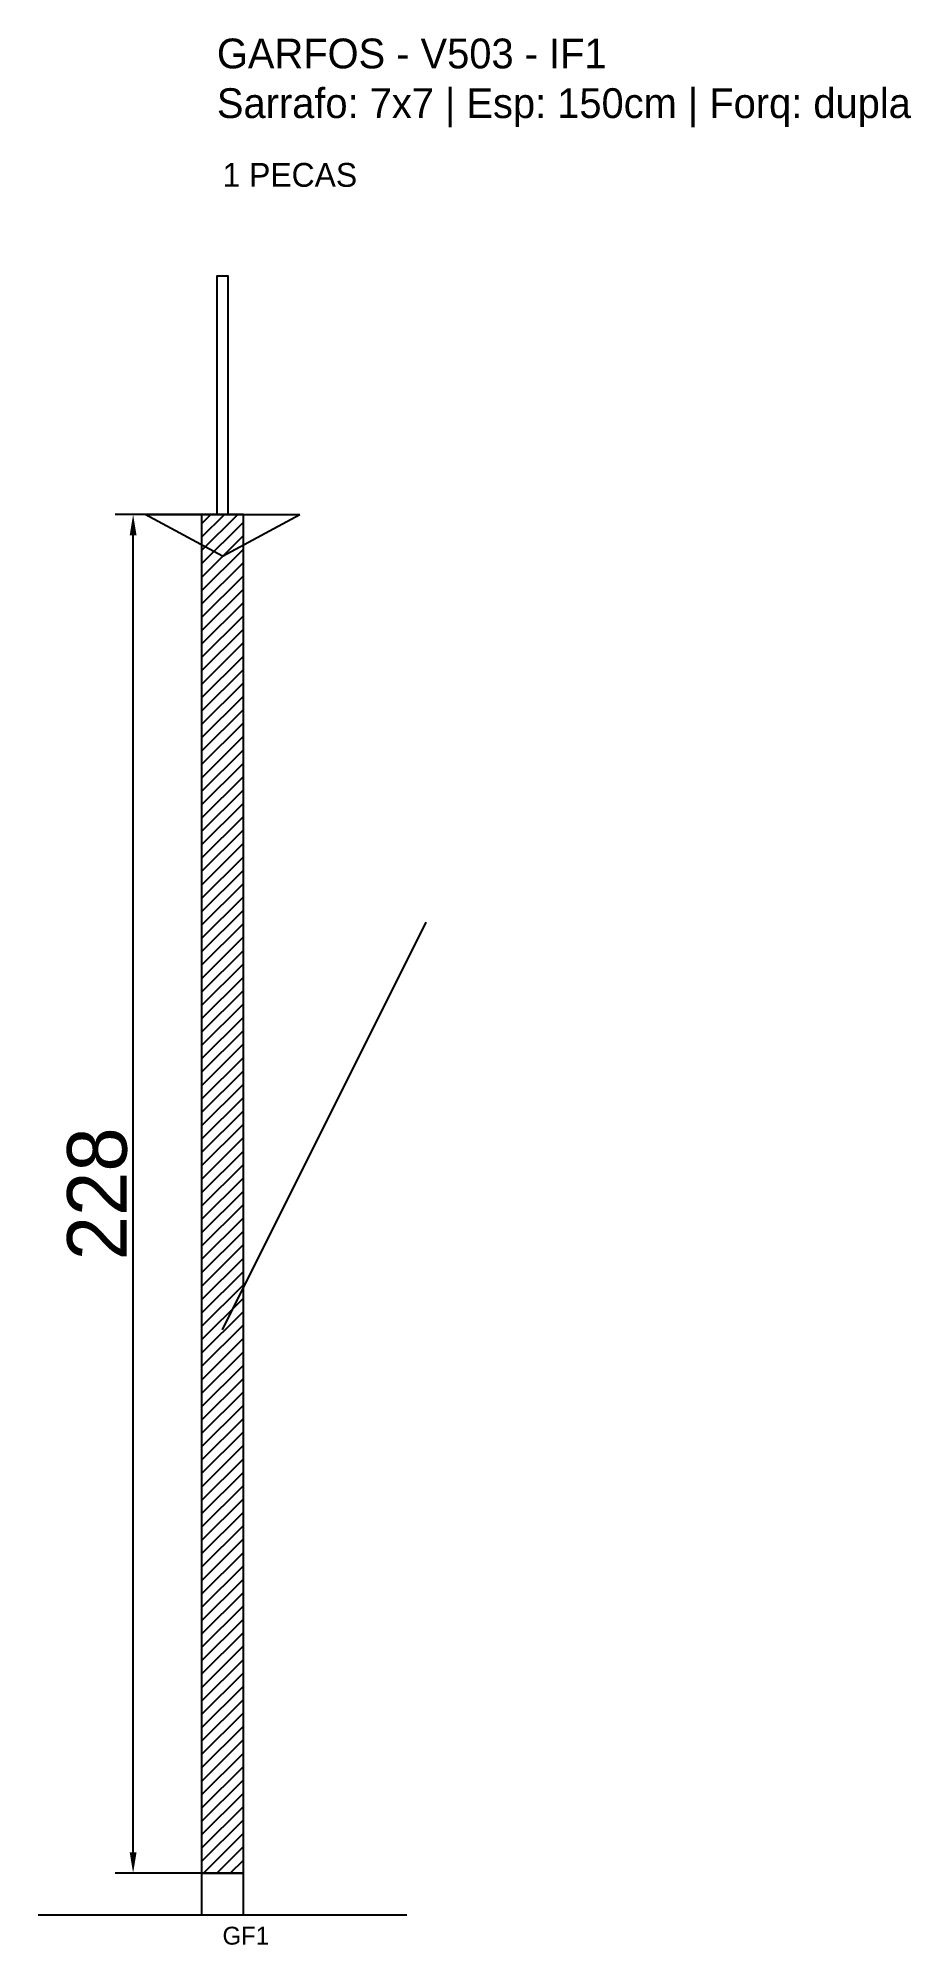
# Model space of a CAD drawing. Header units: metres. Extents: x -30 to 116, y -12 to 308.
import ezdxf

# ---------------------------------------------------------------- set-up
doc = ezdxf.new("R2010")
doc.units = ezdxf.units.M
for name, color, linetype in [('BARRA_ANCORAGEM', 1, 'Continuous'), ('COTA', 241, 'Continuous'), ('GARFOS OK', 3, 'Continuous'), ('NOME DA VIGA', 6, 'Continuous'), ('SARR_7x7', 40, 'Continuous'), ('VIGAS', 3, 'Continuous')]:
    doc.layers.add(name, color=color, linetype=linetype)
doc.dimstyles.new('EZ DXF', dxfattribs={"dimtxt": 10, "dimasz": 3.5, "dimexe": 3, "dimexo": 1.5, "dimgap": 1, "dimtad": 1, "dimdec": 1, "dimdsep": 46, "dimcen": 2.5, "dimazin": 3, "dimtfac": 1, "dimtmove": 0, "dimatfit": 3})

msp = doc.modelspace()

# ---------------------------------------------------------------- hatches: boundary and pattern name
at = {"layer": 'COTA'}
h = msp.add_hatch(dxfattribs=at)
h.set_pattern_fill('ANSI31', scale=0.5)
h.paths.add_polyline_path([(-2.56, 0), (4.44, 0), (4.44, 228), (-2.56, 228)])

# ---------------------------------------------------------------- linework, layer by layer
at = {"layer": 'BARRA_ANCORAGEM'}
msp.add_line((0.94, 91.2), (35.14, 159.6), dxfattribs=at)
at = {"layer": 'GARFOS OK'}
for p, q in [((0.94, 221), (-12.06, 228)), ((-12.06, 228), (13.94, 228)), ((0.94, 221), (13.94, 228))]:
    msp.add_line(p, q, dxfattribs=at)
at = {"layer": 'GARFOS OK', "linetype": 'CONTINUOUS'}
msp.add_line((-30, -7), (31.88, -7), dxfattribs=at)
at = {"layer": 'GARFOS OK'}
msp.add_lwpolyline([(-2.56, 0), (4.44, 0), (4.44, 228), (-2.56, 228), (-2.56, 0)], dxfattribs=at)
at = {"layer": 'SARR_7x7'}
msp.add_lwpolyline([(-2.56, -7), (4.44, -7), (4.44, 0), (-2.56, 0), (-2.56, -7)], dxfattribs=at)
at = {"layer": 'VIGAS'}
msp.add_lwpolyline([(0, 228), (1.88, 228), (1.88, 268), (0, 268), (0, 228)], dxfattribs=at)

# ---------------------------------------------------------------- texts
at = {"layer": 'NOME DA VIGA'}
for s, height, p in [('1 PECAS', 4, (0.94, 283)), ('GF1', 3, (0.94, -12))]:
    msp.add_text(s, height=height, dxfattribs=at).set_placement(p)
at = {"layer": 'NOME DA VIGA', "insert": (0, 293), "char_height": 5, "attachment_point": 7}
msp.add_mtext('GARFOS - V503 - IF1\\PSarrafo: 7x7 | Esp: 150cm | Forq: dupla', dxfattribs=at)

# ---------------------------------------------------------------- dimensions: what is measured, and where the dimension line sits
at = {"layer": 'COTA'}
msp.add_linear_dim(base=(-14.06, 0), p1=(0.94, 0), p2=(0.94, 228), angle=90, dimstyle='EZ DXF', dxfattribs=at).render()

doc.saveas('drawing.dxf')
